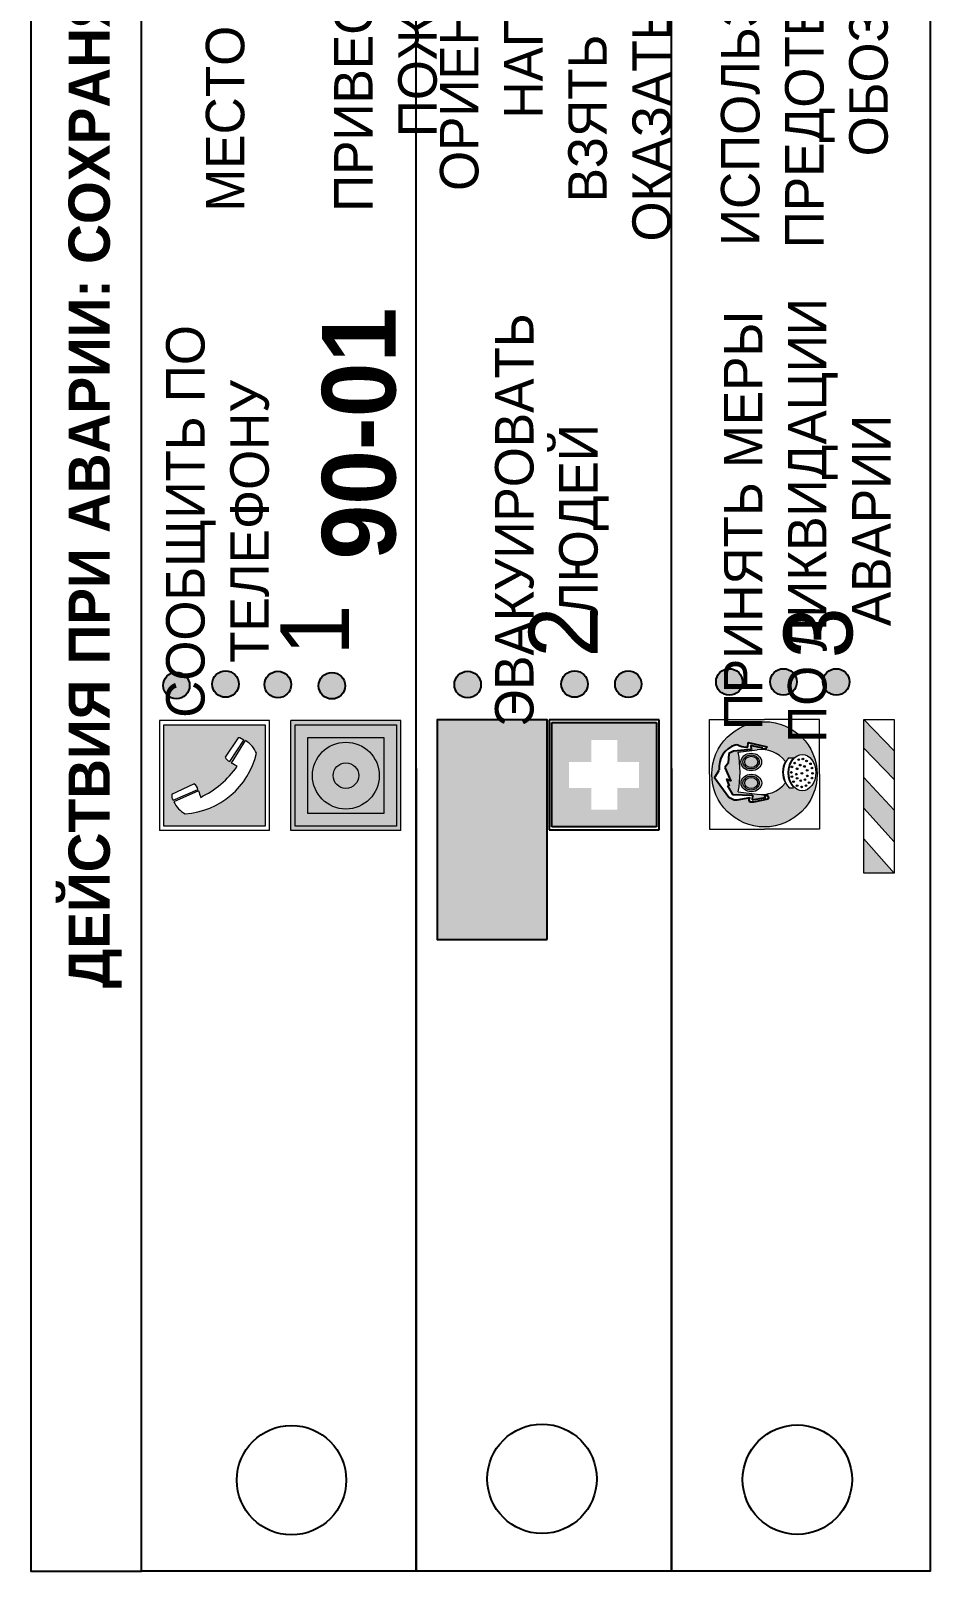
# Model space of a CAD drawing. Header units: millimetres. Extents: x 13114 to 67229, y 22859 to 38520.
# Drawn here: x 25452.5 to 25517.9, y 31121.4 to 31233.5 of the extents above; entities that cross this region are included whole.
import ezdxf

# ---------------------------------------------------------------- set-up
doc = ezdxf.new("R2010")
doc.units = ezdxf.units.MM
doc.styles.add('обычный', font='arial.ttf')

# ---------------------------------------------------------------- blocks, each defined once
blk = doc.blocks.new('A$C38D26F80')
h = blk.add_hatch(color=5)
h.dxf.hatch_style = 1
h.paths.add_polyline_path([(-8.77, -4.48, 1), (-0.19, -4.48, 1)])
h.paths.add_polyline_path([(-6.75, -3.58), (-6.75, -3.31), (-6.62, -3.22), (-6.5, -3.22), (-6.42, -3.3), (-6.39, -3.28), (-6.59, -2.23), (-6.59, -2.01), (-6.38, -1.58), (-4.76, -0.4), (-4.13, -0.79, -0.362848), (-2.1, -2.1, -0.201049), (-2.17, -2.48, 0.085434), (-2.26, -3.13), (-1.9, -3.16), (-2.25, -4.7), (-2.4, -4.59), (-2.43, -4.34), (-2.36, -4.34), (-2.14, -3.34), (-2.47, -3.42), (-2.58, -1.95), (-2.77, -1.58), (-3.58, -1.52), (-3.92, -1.26), (-5.05, -1.73), (-4.87, -1.39), (-5.41, -1.6), (-5.41, -1.46), (-6.13, -1.87), (-6.18, -3.5), (-6.56, -3.47), (-6.37, -4.59), (-6.16, -4.43), (-6.16, -4.66), (-6.36, -4.79), (-6.37, -4.8), (-6.51, -4.76)], flags=16)
h.paths.add_polyline_path([(-6.51, -4.76), (-6.36, -4.79), (-6.37, -4.8)], flags=0)
h.paths.add_polyline_path([(-5.92, -2.34, 0.089508), (-2.67, -2.35), (-2.48, -3.88, -0.268602), (-3.4, -6.18, 0.262449), (-5.2, -6.18, -0.268602), (-6.11, -3.88)], flags=16)
edge = h.paths.add_edge_path(flags=16)
edge.add_ellipse((-5.19, -3.41), major_axis=(0, 0.842), ratio=0.848992, start_angle=0, end_angle=360)
edge = h.paths.add_edge_path(flags=0)
edge.add_ellipse((-5.19, -3.39), major_axis=(0, 0.665), ratio=0.853798, start_angle=0, end_angle=360)
edge = h.paths.add_edge_path(flags=0)
edge.add_ellipse((-5.19, -3.4), major_axis=(0, 0.528), ratio=0.864094, start_angle=0, end_angle=360)
edge = h.paths.add_edge_path(flags=16)
edge.add_ellipse((-3.47, -3.4), major_axis=(0, 0.842), ratio=0.848992, start_angle=0, end_angle=360)
h.paths.add_polyline_path([(-3.13, -6.45), (-3.13, -6.84, 0.383174), (-5.57, -6.85), (-5.57, -6.49, -0.369952)], flags=16)
edge = h.paths.add_edge_path(flags=0)
edge.add_ellipse((-3.47, -3.39), major_axis=(0, 0.665), ratio=0.853798, start_angle=0, end_angle=360)
edge = h.paths.add_edge_path(flags=0)
edge.add_ellipse((-3.47, -3.4), major_axis=(0, 0.528), ratio=0.864094, start_angle=0, end_angle=360)
edge = h.paths.add_edge_path(flags=16)
edge.add_ellipse((-4.34, -7.57), major_axis=(-1.48, 0), ratio=0.744955, start_angle=0, end_angle=360)
h.paths.add_polyline_path([(-5.01, -6.85, -1), (-5.15, -6.85, -1)], flags=0)
h.paths.add_polyline_path([(-5.33, -7.14, -1), (-5.47, -7.14, -1)], flags=0)
h.paths.add_polyline_path([(-4.61, -6.71, -1), (-4.74, -6.71, -1)], flags=16)
h.paths.add_polyline_path([(-5.43, -7.51, -1), (-5.57, -7.51, -1)], flags=0)
h.paths.add_polyline_path([(-4.26, -6.67, -1), (-4.4, -6.67, -1)], flags=16)
h.paths.add_polyline_path([(-4.74, -7.14, -1), (-4.88, -7.14, -1)], flags=0)
h.paths.add_polyline_path([(-4.93, -7.43, -1), (-5.07, -7.43, -1)], flags=0)
h.paths.add_polyline_path([(-4.41, -7.07, -1), (-4.54, -7.07, -1)], flags=0)
h.paths.add_polyline_path([(-5.33, -7.87, -1), (-5.46, -7.87, -1)], flags=0)
h.paths.add_polyline_path([(-3.8, -6.71, -1), (-3.94, -6.71, -1)], flags=16)
h.paths.add_polyline_path([(-4.85, -7.78, -1), (-4.98, -7.78, -1)], flags=0)
h.paths.add_polyline_path([(-3.96, -7.14, -1), (-4.1, -7.14, -1)], flags=0)
h.paths.add_polyline_path([(-4.33, -7.53, -1), (-4.47, -7.53, -1)], flags=0)
h.paths.add_polyline_path([(-5.09, -8.12, -1), (-5.23, -8.12, -1)], flags=0)
h.paths.add_polyline_path([(-3.5, -6.94, -1), (-3.64, -6.94, -1)], flags=0)
h.paths.add_polyline_path([(-4.54, -7.97, -1), (-4.68, -7.97, -1)], flags=0)
h.paths.add_polyline_path([(-3.66, -7.39, -1), (-3.8, -7.39, -1)], flags=0)
h.paths.add_polyline_path([(-4.73, -8.35, -1), (-4.86, -8.35, -1)], flags=0)
h.paths.add_polyline_path([(-4.09, -7.96, -1), (-4.23, -7.96, -1)], flags=0)
h.paths.add_polyline_path([(-3.77, -7.74, -1), (-3.91, -7.74, -1)], flags=0)
h.paths.add_polyline_path([(-3.22, -7.27, -1), (-3.35, -7.27, -1)], flags=0)
h.paths.add_polyline_path([(-4.34, -8.4, -1), (-4.47, -8.4, -1)], flags=0)
h.paths.add_polyline_path([(-3.16, -7.61, -1), (-3.3, -7.61, -1)], flags=0)
h.paths.add_polyline_path([(-3.9, -8.35, -1), (-4.04, -8.35, -1)], flags=0)
h.paths.add_polyline_path([(-3.32, -7.91, -1), (-3.46, -7.91, -1)], flags=0)
h.paths.add_polyline_path([(-3.55, -8.23, -1), (-3.69, -8.23, -1)], flags=0)
at = {"color": 5, "lineweight": 5}
for p, q in [((-4.48, 0), (-8.96, 0)), ((-8.96, 0), (-8.96, -4.48)), ((-4.48, 0), (0, 0)), ((0, 0), (0, -4.48)), ((-6.38, -1.58), (-4.76, -0.4)), ((-4.76, -0.4), (-4.13, -0.79)), ((-6.59, -2.01), (-6.38, -1.58)), ((-6.59, -2.23), (-6.59, -2.01)), ((-6.39, -3.28), (-6.59, -2.23)), ((-6.13, -1.87), (-6.18, -3.5)), ((-5.41, -1.46), (-6.13, -1.87)), ((-5.92, -2.34), (-6.11, -3.88)), ((-4.87, -1.39), (-5.41, -1.6)), ((-5.41, -1.6), (-5.41, -1.46)), ((-3.92, -1.26), (-5.05, -1.73)), ((-5.05, -1.73), (-4.87, -1.39)), ((-3.58, -1.52), (-3.92, -1.26)), ((-2.77, -1.58), (-3.58, -1.52)), ((-2.58, -1.95), (-2.77, -1.58)), ((-2.67, -2.34), (-2.48, -3.88)), ((-2.47, -3.42), (-2.58, -1.95)), ((-6.75, -3.31), (-6.62, -3.22)), ((-6.75, -3.58), (-6.75, -3.31)), ((-6.51, -4.76), (-6.75, -3.58)), ((-6.62, -3.22), (-6.5, -3.22)), ((-6.18, -3.5), (-6.56, -3.47)), ((-6.56, -3.47), (-6.37, -4.59)), ((-6.5, -3.22), (-6.42, -3.3)), ((-6.42, -3.3), (-6.39, -3.28)), ((-2.14, -3.34), (-2.47, -3.42)), ((-2.36, -4.34), (-2.14, -3.34)), ((-1.9, -3.16), (-2.26, -3.13)), ((-2.25, -4.7), (-1.9, -3.16)), ((-8.96, -8.96), (-8.96, -4.48)), ((-6.37, -4.8), (-6.51, -4.76)), ((-6.37, -4.59), (-6.16, -4.43)), ((-6.16, -4.66), (-6.37, -4.8)), ((-6.16, -4.43), (-6.16, -4.66)), ((-2.43, -4.34), (-2.4, -4.59)), ((-2.43, -4.34), (-2.36, -4.34)), ((-2.4, -4.59), (-2.25, -4.7)), ((0, -8.96), (0, -4.48)), ((-5.57, -6.49), (-5.57, -6.85)), ((-3.13, -6.45), (-3.13, -6.84)), ((-4.48, -8.96), (-8.96, -8.96)), ((-4.48, -8.96), (0, -8.96))]:
    blk.add_line(p, q, dxfattribs=at)
at = {"color": 5}
for p, q in [((-6.38, -1.58), (-4.76, -0.4)), ((-4.76, -0.4), (-4.13, -0.79)), ((-6.59, -2.01), (-6.38, -1.58)), ((-6.59, -2.23), (-6.59, -2.01)), ((-6.39, -3.28), (-6.59, -2.23)), ((-6.13, -1.87), (-6.18, -3.5)), ((-5.41, -1.46), (-6.13, -1.87)), ((-4.87, -1.39), (-5.41, -1.6)), ((-5.41, -1.6), (-5.41, -1.46)), ((-3.92, -1.26), (-5.05, -1.73)), ((-5.05, -1.73), (-4.87, -1.39)), ((-3.58, -1.52), (-3.92, -1.26)), ((-2.77, -1.58), (-3.58, -1.52)), ((-2.58, -1.95), (-2.77, -1.58)), ((-2.47, -3.42), (-2.58, -1.95)), ((-6.75, -3.31), (-6.62, -3.22)), ((-6.75, -3.58), (-6.75, -3.31)), ((-6.51, -4.76), (-6.75, -3.58)), ((-6.62, -3.22), (-6.5, -3.22)), ((-6.18, -3.5), (-6.56, -3.47)), ((-6.56, -3.47), (-6.37, -4.59)), ((-6.5, -3.22), (-6.42, -3.3)), ((-6.42, -3.3), (-6.39, -3.28)), ((-2.14, -3.34), (-2.47, -3.42)), ((-2.36, -4.34), (-2.14, -3.34)), ((-2.26, -3.13), (-1.9, -3.16)), ((-1.9, -3.16), (-2.25, -4.7)), ((-6.37, -4.8), (-6.51, -4.76)), ((-6.36, -4.79), (-6.51, -4.76)), ((-6.37, -4.59), (-6.16, -4.43)), ((-6.16, -4.66), (-6.37, -4.8)), ((-6.16, -4.66), (-6.36, -4.79)), ((-6.16, -4.43), (-6.16, -4.66)), ((-2.4, -4.59), (-2.43, -4.34)), ((-2.43, -4.34), (-2.36, -4.34)), ((-2.25, -4.7), (-2.4, -4.59))]:
    blk.add_line(p, q, dxfattribs=at)
at = {"color": 5, "lineweight": 5}
for centre, radius in [((-4.48, -4.48), 4.29), ((-5.5, -7.51), 0.0678), ((-5.4, -7.14), 0.0678), ((-5.08, -6.85), 0.0678), ((-5, -7.43), 0.0678), ((-4.81, -7.14), 0.0678), ((-4.67, -6.71), 0.0678), ((-4.47, -7.07), 0.0678), ((-4.4, -7.53), 0.0678), ((-4.33, -6.67), 0.0678), ((-4.03, -7.14), 0.0678), ((-3.87, -6.71), 0.0678), ((-3.73, -7.39), 0.0678), ((-3.57, -6.94), 0.0678), ((-3.28, -7.27), 0.0678), ((-5.4, -7.87), 0.0678), ((-5.16, -8.12), 0.0678), ((-4.91, -7.78), 0.0678), ((-4.79, -8.35), 0.0678), ((-4.61, -7.97), 0.0678), ((-4.4, -8.4), 0.0678), ((-4.16, -7.96), 0.0678), ((-3.97, -8.35), 0.0678), ((-3.84, -7.74), 0.0678), ((-3.62, -8.23), 0.0678), ((-3.39, -7.91), 0.0678), ((-3.23, -7.61), 0.0678)]:
    blk.add_circle(centre, radius, dxfattribs=at)
at = {"color": 5}
for centre, radius, start, end in [((-3.89, -2.66), 1.88, 17.387, 97.1599), ((-0.35, -3.07), 1.91, 162.2553, 181.7878), ((-2.6, -2.2), 0.511, 326.3906, 11.8614)]:
    blk.add_arc(centre, radius, start, end, dxfattribs=at)
at = {"color": 5, "lineweight": 5}
for centre, radius, start, end in [((-4.28, 6.66), 9.15, 259.6987, 280.1569), ((-0.47, -3.05), 1.79, 161.5846, 182.4584), ((-2.6, -2.2), 0.513, 326.4781, 11.7739), ((-3.66, -4.24), 2.47, 171.573, 231.7124), ((-4.93, -4.24), 2.47, 308.2876, 8.427), ((-4.33, -7.88), 1.87, 50.358, 131.5662), ((-4.3, -7.78), 1.83, 60.5889, 119.4111), ((-4.34, -8.2), 1.82, 48.4943, 132.3565)]:
    blk.add_arc(centre, radius, start, end, dxfattribs=at)
for centre, major_axis, ratio in [((-5.19, -3.41), (0, 0.842), 0.848992), ((-5.19, -3.39), (0, 0.665), 0.853798), ((-5.19, -3.4), (0, 0.528), 0.864094), ((-3.47, -3.4), (0, 0.842), 0.848992), ((-3.47, -3.39), (0, 0.665), 0.853798), ((-3.47, -3.4), (0, 0.528), 0.864094), ((-4.34, -7.57), (-1.48, 0), 0.744955)]:
    blk.add_ellipse(centre, major_axis=major_axis, ratio=ratio, dxfattribs=at)
blk = doc.blocks.new('A$C47DD6509')
at = {"lineweight": 5}
for points in [[(-8.69, 0), (-11.19, 0), (-11.19, -2.22)], [(-4.22, 0), (-6.45, 0), (-8.91, -2.22), (-6.61, -2.22)], [(0, 0), (-2.09, 0), (-4.36, -2.22), (-2.29, -2.22)]]:
    blk.add_hatch(color=242, dxfattribs=at).paths.add_polyline_path(points)
at = {"color": 242, "lineweight": 5}
for p, q in [((-11.19, -2.22), (-8.69, 0)), ((-11.19, -2.22), (-11.19, 0)), ((-11.19, 0), (-8.69, 0)), ((-11.19, 0), (0, 0)), ((-8.91, -2.22), (-6.45, 0)), ((-6.61, -2.22), (-4.22, 0)), ((-4.36, -2.22), (-2.09, 0)), ((-2.29, -2.22), (0, 0)), ((0, 0), (0, -2.22)), ((0, -2.22), (-11.19, -2.22))]:
    blk.add_line(p, q, dxfattribs=at)
blk = doc.blocks.new('A$C32E8229D')
at = {"true_color": 0xffffff}
blk.add_hatch(color=7, dxfattribs=at).paths.add_polyline_path([(0, 0), (0, -8), (16, -8), (16, 0)])
h = blk.add_hatch(color=126)
h.paths.add_polyline_path([(0.2, -0.2), (15.8, -0.2), (15.8, -7.8), (0.2, -7.8)])
h.paths.add_polyline_path([(13.49, -2.05), (12.08, -2.05), (11.37, -2.63, 0.162397), (11.29, -2.84), (11.29, -3.63), (10.35, -3.63), (10.35, -4.05), (11.68, -4.05), (11.68, -3.48), (12.26, -4.28), (11.29, -5.1), (11.29, -6.78), (11.85, -6.78), (11.85, -5.44), (12.8, -4.64), (12.8, -5.94), (14.46, -5.94), (14.46, -5.39), (13.45, -5.39), (13.45, -3.97), (12.46, -2.59), (13.15, -2.59), (13.69, -3.34), (14.18, -3)], flags=16)
h.paths.add_polyline_path([(10.74, -1.82, 1), (11.8, -1.82, 1)], flags=16)
h.paths.add_polyline_path([(9.39, -3.59), (5.99, -3.59), (6.56, -3.03), (5.91, -3.03), (5.1, -3.83), (5.91, -4.64), (6.56, -4.64), (5.99, -4.09), (9.39, -4.09)], flags=16)
h.paths.add_polyline_path([(4.29, -1.08), (1.72, -1.08), (1.72, -6.6), (4.29, -6.6)], flags=16)
at = {"color": 126}
blk.add_lwpolyline([(16, -8), (0, -8), (0, 0), (16, 0)], close=True, dxfattribs=at)
blk = doc.blocks.new('A$C18900ED3')
h = blk.add_hatch(color=126)
h.paths.add_polyline_path([(-0.18, -0.18), (-7.02, -0.18), (-7.02, -7.02), (-0.18, -7.02)])
h.paths.add_polyline_path([(-5.89, -4.46), (-5.89, -2.77), (-4.46, -2.77), (-4.46, -1.31), (-2.77, -1.31), (-2.77, -2.77), (-1.33, -2.77), (-1.33, -4.46), (-2.77, -4.46), (-2.77, -5.89), (-4.46, -5.89), (-4.46, -4.46)], flags=16)
at = {"color": 126}
for p, q in [((-7.2, 0), (-7.2, -7.2)), ((0, 0), (-7.2, 0)), ((0, -7.2), (0, 0)), ((-7.02, -7.02), (-7.02, -0.18)), ((-7.02, -0.18), (-0.18, -0.18)), ((-0.18, -0.18), (-0.18, -7.02)), ((-0.18, -7.02), (-7.02, -7.02)), ((-7.2, -7.2), (0, -7.2))]:
    blk.add_line(p, q, dxfattribs=at)
blk = doc.blocks.new('A$C456E1F9C')
at = {"lineweight": 5}
h = blk.add_hatch(color=242, dxfattribs=at)
h.paths.add_polyline_path([(0.51, -1.47), (0.51, -13.26), (12.29, -13.26), (12.29, -1.47)])
h.paths.add_polyline_path([(5.42, -4.95, -0.254479), (4.78, -5.4), (3.52, -2.53, -0.209735), (4.23, -2.4)], flags=16)
h.paths.add_polyline_path([(8.53, -8.6), (10.87, -10.17), (10.54, -10.76), (8.03, -9.13, -0.192251)], flags=16)
h.paths.add_polyline_path([(4.61, -5.49, 0.005518), (3.87, -5.72, 0.128647), (7.49, -10.01, 0.00809), (7.83, -9.33), (10.47, -10.97, -0.16736), (8.99, -12.25, -0.327862), (1.95, -3.95, -0.166952), (3.36, -2.62)], flags=16)
at = {"color": 242, "lineweight": 5}
for p, q in [((0, -13.77), (0, -0.97)), ((12.8, -0.97), (0, -0.97)), ((12.8, -13.77), (12.8, -0.97)), ((4.61, -5.49), (3.36, -2.62)), ((3.52, -2.53), (4.78, -5.4)), ((4.23, -2.4), (5.42, -4.95)), ((10.81, -10.12), (8.53, -8.6)), ((7.83, -9.33), (10.47, -10.97)), ((8.03, -9.13), (10.54, -10.76)), ((10.54, -10.76), (10.8, -10.3)), ((10.8, -10.3), (10.81, -10.12)), ((0, -13.77), (12.8, -13.77))]:
    blk.add_line(p, q, dxfattribs=at)
blk.add_lwpolyline([(0.51, -1.47), (12.29, -1.47), (12.29, -13.26), (0.51, -13.26)], close=True, dxfattribs=at)
for centre, radius, start, end in [((4.59, -5.34), 2.99, 114.2845, 152.1974), ((4.02, -3.27), 0.891, 76.3284, 123.7092), ((11.12, -3.31), 9.19, 183.9915, 256.6009), ((4.68, -4.59), 0.824, 276.9621, 334.0723), ((14.98, -39.1), 35.17, 107.1487, 108.4135), ((13.86, -0.94), 11.08, 205.5536, 234.8762), ((8.94, -9.5), 0.989, 114.4092, 157.9388), ((-13.31, 0.8), 23.44, 332.5487, 334.4027), ((7.87, -9.46), 3, 291.9291, 329.9329)]:
    blk.add_arc(centre, radius, start, end, dxfattribs=at)
blk = doc.blocks.new('A$C54414219')
at = {"true_color": 0xffffff}
h = blk.add_hatch(color=7, dxfattribs=at)
h.paths.add_polyline_path([(2.39, -9.45), (2.39, -18.3), (11.23, -18.3), (11.23, -9.45)], flags=0)
h.paths.add_polyline_path([(10.71, -13.87, -1), (2.92, -13.87, -1)], flags=0)
h.paths.add_polyline_path([(8.3, -13.87, -1), (5.33, -13.87, -1)], flags=0)
h.paths.add_polyline_path([(0.41, -7.47), (0.41, -20.27), (13.21, -20.27), (13.21, -7.47)])
h.paths.add_polyline_path([(0.92, -19.77), (12.71, -19.77), (12.71, -7.98), (0.92, -7.98)], flags=16)
h.paths.add_polyline_path([(11.23, -9.45), (11.23, -18.3), (2.39, -18.3), (2.39, -9.45)], flags=0)
at = {"lineweight": 5}
h = blk.add_hatch(color=242, dxfattribs=at)
h.paths.add_polyline_path([(12.71, -7.98), (0.92, -7.98), (0.92, -19.77), (12.71, -19.77)])
h.paths.add_polyline_path([(11.23, -18.3), (2.39, -18.3), (2.39, -9.45), (11.23, -9.45)], flags=16)
h.paths.add_polyline_path([(10.71, -13.87, -1), (2.92, -13.87, -1)], flags=0)
h.paths.add_polyline_path([(8.3, -13.87, -1), (5.33, -13.87, -1)], flags=0)
at = {"true_color": 0xffffff}
h = blk.add_hatch(color=7, dxfattribs=at)
h.paths.add_polyline_path([(2.39, -9.45), (2.39, -18.3), (11.23, -18.3), (11.23, -9.45)])
h.paths.add_polyline_path([(10.71, -13.87, -1), (2.92, -13.87, -1)], flags=16)
h.paths.add_polyline_path([(8.3, -13.87, -1), (5.33, -13.87, -1)], flags=0)
at = {"lineweight": 5}
h = blk.add_hatch(color=242, dxfattribs=at)
h.paths.add_polyline_path([(2.92, -13.87, 1), (10.71, -13.87, 1)])
h.paths.add_polyline_path([(8.3, -13.87, -1), (5.33, -13.87, -1)], flags=16)
at = {"color": 242, "lineweight": 5}
for p, q in [((0.41, -20.27), (0.41, -7.47)), ((0.41, -7.47), (13.21, -7.47)), ((0.41, -7.47), (13.21, -7.47)), ((13.21, -20.27), (13.21, -7.47)), ((0.41, -20.27), (13.21, -20.27))]:
    blk.add_line(p, q, dxfattribs=at)
for points in [[(0.92, -7.98), (12.71, -7.98), (12.71, -19.77), (0.92, -19.77)], [(2.39, -9.45), (11.23, -9.45), (11.23, -18.3), (2.39, -18.3)]]:
    blk.add_lwpolyline(points, close=True, dxfattribs=at)
for radius in [3.89, 1.49]:
    blk.add_circle((6.81, -13.87), radius, dxfattribs=at)

msp = doc.modelspace()

# ---------------------------------------------------------------- hatches: boundary and pattern name
at = {"lineweight": 0}
h = msp.add_hatch(color=256, dxfattribs=at)
h.dxf.hatch_style = 1
h.paths.add_polyline_path([(25463.09, 31184.93, 1), (25463.09, 31186.86, 1)])
h = msp.add_hatch(color=256, dxfattribs=at)
h.dxf.hatch_style = 1
h.paths.add_polyline_path([(25466.67, 31185.03, 1), (25466.67, 31186.96, 1)])
h = msp.add_hatch(color=256, dxfattribs=at)
h.dxf.hatch_style = 1
h.paths.add_polyline_path([(25470.48, 31184.99, 1), (25470.48, 31186.93, 1)])
h = msp.add_hatch(color=256, dxfattribs=at)
h.dxf.hatch_style = 1
h.paths.add_polyline_path([(25474.41, 31184.91, 1), (25474.41, 31186.84, 1)])
h = msp.add_hatch(color=256, dxfattribs=at)
h.dxf.hatch_style = 1
h.paths.add_polyline_path([(25484.29, 31185, 1), (25484.29, 31186.93, 1)])
h = msp.add_hatch(color=256, dxfattribs=at)
h.dxf.hatch_style = 1
h.paths.add_polyline_path([(25492.07, 31185.04, 1), (25492.07, 31186.97, 1)])
h = msp.add_hatch(color=256, dxfattribs=at)
h.dxf.hatch_style = 1
h.paths.add_polyline_path([(25495.98, 31185.03, 1), (25495.98, 31186.96, 1)])
h = msp.add_hatch(color=256, dxfattribs=at)
h.dxf.hatch_style = 1
h.paths.add_polyline_path([(25503.33, 31185.19, 1), (25503.33, 31187.12, 1)])
h = msp.add_hatch(color=256, dxfattribs=at)
h.dxf.hatch_style = 1
h.paths.add_polyline_path([(25507.27, 31185.18, 1), (25507.27, 31187.11, 1)])
h = msp.add_hatch(color=256, dxfattribs=at)
h.dxf.hatch_style = 1
h.paths.add_polyline_path([(25511.11, 31185.18, 1), (25511.11, 31187.12, 1)])

# ---------------------------------------------------------------- linework, layer by layer
for points in [[(25460.55, 31121.45), (25460.55, 31265.21), (25452.5, 31265.21), (25452.5, 31121.45)], [(25460.55, 31121.45), (25460.55, 31265.21), (25517.95, 31265.21), (25517.95, 31121.45)]]:
    msp.add_lwpolyline(points, close=True)
for points in [[(25480.54, 31179.86), (25480.54, 31121.45), (25480.54, 31265.21)], [(25499.12, 31179.86), (25499.12, 31121.45), (25499.12, 31265.21)]]:
    msp.add_lwpolyline(points)
for centre, radius in [((25463.09, 31185.89), 0.966), ((25466.67, 31186), 0.966), ((25470.48, 31185.96), 0.966), ((25474.41, 31185.88), 0.966), ((25484.29, 31185.96), 0.966), ((25492.07, 31186), 0.966), ((25495.98, 31185.99), 0.966), ((25503.33, 31186.15), 0.966), ((25507.27, 31186.15), 0.966), ((25511.11, 31186.15), 0.966), ((25471.47, 31128.07), 3.98), ((25489.7, 31128.17), 3.98), ((25508.28, 31128.11), 3.98)]:
    msp.add_circle(centre, radius)

# ---------------------------------------------------------------- block references
at = {"rotation": 89.99999999999999}
for name, p, xscale, yscale, zscale in [('A$C456E1F9C', (25461.27, 31175.34), 0.625, 0.625, 0.625), ('A$C54414219', (25466.76, 31175.08), 0.625, 0.625, 0.625), ('A$C18900ED3', (25490.22, 31183.4), 1.111111111007631, 1.111111111007631, 1.111111111007631), ('A$C38D26F80', (25501.89, 31183.43), 0.8928571427240968, 0.8928571427240968, 0.8928571427240968)]:
    msp.add_blockref(name, p, dxfattribs=dict(at, xscale=xscale, yscale=yscale, zscale=zscale))
at = {"xscale": -1, "rotation": 90}
msp.add_blockref('A$C32E8229D', (25482.07, 31183.4), dxfattribs=at)
at = {"color": 242, "true_color": 0xc1121c, "rotation": 89.99999999999999}
msp.add_blockref('A$C47DD6509', (25513.11, 31183.42), dxfattribs=at)

# ---------------------------------------------------------------- texts
at = {"lineweight": 0, "attachment_point": 5, "rotation": 90, "style": 'обычный'}
for s, insert, char_height, width in [('\\pi-8.4,l8.4,t8.4;{\\fProxima Nova Rg|b0|i0|c204|p2;ОРИЕНТИРОВАТЬСЯ ПО ЗНАКАМ \\PНАПРАВЛЕНИЯ ДВИЖЕНИЯ\\PВЗЯТЬ С СОБОЙ ПОСТРАДАВШИХ\\PОКАЗАТЬ ПОМОЩЬ ПОСТРАДАВШИМ}', (25491.08, 31252.77), 2.8, 126.6484), ('\\pi-8.4,l8.4,t8.4;{\\fProxima Nova Rg|b0|i0|c204|p2;ИСПОЛЬЗОВАТЬ СРЕДСТВА ЗАЩИТЫ \\PПРЕДОТВРАТИТЬ РАЗВИТИЕ АВАРИИ\\PОБОЗНАЧИТЬ МЕСТО АВАРИИ}', (25508.81, 31252.72), 2.8, 126.6484), ('\\pi-8.4,l8.4,t8.4;{\\fProxima Nova Rg|b0|i0|c204|p2;АДРЕС ОБЪЕКТА\\PМЕСТО ВОЗНИКНОВЕНИЯ АВАРИИ\\PСВОЮ ФАМИЛИЮ\\PПРИВЕСТИ В ДЕЙСТВИЕ СИСТЕМУ \\PПОЖАРНОЙ СИГНАЛИЗАЦИИ}', (25471.71, 31252.84), 2.8, 126.6484), ('{\\fProxima Nova Rg|b1|i0|c204|p2;ДЕЙСТВИЯ ПРИ АВАРИИ: СОХРАНЯЙТЕ СПОКОЙСТВИЕ\\H1.6644x; }', (25457.18, 31220.39), 3, 175.1736), ('{\\fProxima Nova Rg|b0|i0|c204|p2;ПРИНЯТЬ МЕРЫ \\PПО ЛИКВИДАЦИИ \\PАВАРИИ}', (25509, 31197.9), 2.8, 126.6484), ('{\\fProxima Nova Rg|b1|i0|c204|p2;\\H1.0714x;90-01\\fProxima Nova Rg|b0|i0|c204|p2;\\H0.93331x; \\H1.3449x; }', (25476.4, 31204.22), 5, 126.6484), ('{\\fProxima Nova Rg|b0|i0|c204|p2;ЭВАКУИРОВАТЬ \\PЛЮДЕЙ}', (25490.42, 31197.93), 2.8, 126.6484), ('{\\fProxima Nova Rg|b0|i0|c204|p2;СООБЩИТЬ ПО \\PТЕЛЕФОНУ}', (25466.1, 31197.83), 2.8, 126.6484), ('{\\fProxima Nova Rg|b0|i0|c204|p2;1\\H1.1667x; }', (25473.16, 31189.93), 5, 126.6484), ('{\\fProxima Nova Rg|b0|i0|c204|p2;2\\H1.1967x; }', (25491.24, 31189.78), 5, 126.6484), ('{\\fProxima Nova Rg|b0|i0|c204|p2;3\\H1.1967x; }', (25509.82, 31189.72), 5, 126.6484)]:
    msp.add_mtext(s, dxfattribs=dict(at, insert=insert, char_height=char_height, width=width))

doc.saveas('drawing.dxf')
